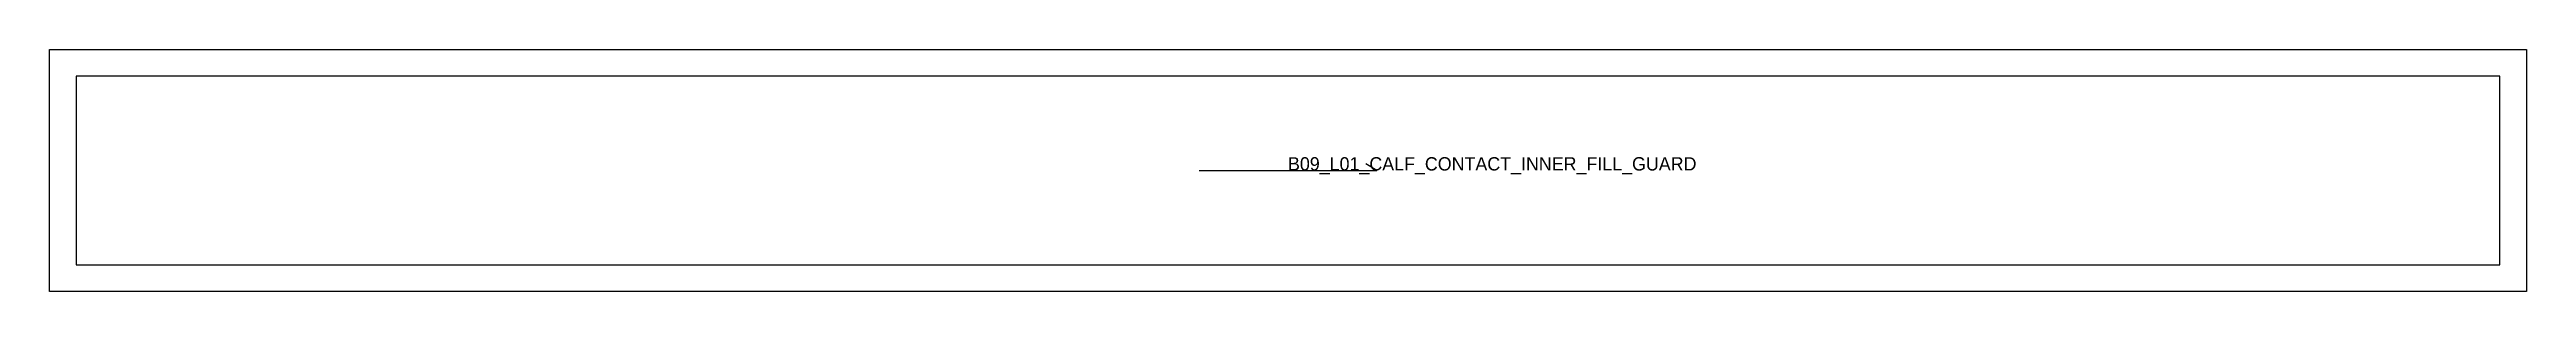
# Model space of a CAD drawing. Header units: millimetres. Extents: x -12 to 1102, y -12 to 97.
import ezdxf

# ---------------------------------------------------------------- set-up
doc = ezdxf.new("R2010")
doc.units = ezdxf.units.MM
for name, color, linetype in [('CUT', 1, 'Continuous'), ('GRAIN', 3, 'Continuous'), ('LABEL', 7, 'Continuous'), ('SEW', 5, 'Continuous')]:
    doc.layers.add(name, color=color, linetype=linetype)

msp = doc.modelspace()

# ---------------------------------------------------------------- linework, layer by layer
at = {"layer": 'CUT'}
msp.add_lwpolyline([(-12, -12), (-12, 97), (1102, 97), (1102, -12), (-12, -12)], close=True, dxfattribs=at)
at = {"layer": 'GRAIN'}
for p, q in [((585, 42.5), (580, 45.5)), ((505, 42.5), (585, 42.5))]:
    msp.add_line(p, q, dxfattribs=at)
at = {"layer": 'SEW'}
msp.add_lwpolyline([(0, 0), (1090, 0), (1090, 85), (0, 85)], close=True, dxfattribs=at)

# ---------------------------------------------------------------- texts
at = {"layer": 'LABEL'}
msp.add_text('B09_L01_CALF_CONTACT_INNER_FILL_GUARD', height=6, dxfattribs=at).set_placement((545, 42.5))

doc.saveas('drawing.dxf')
